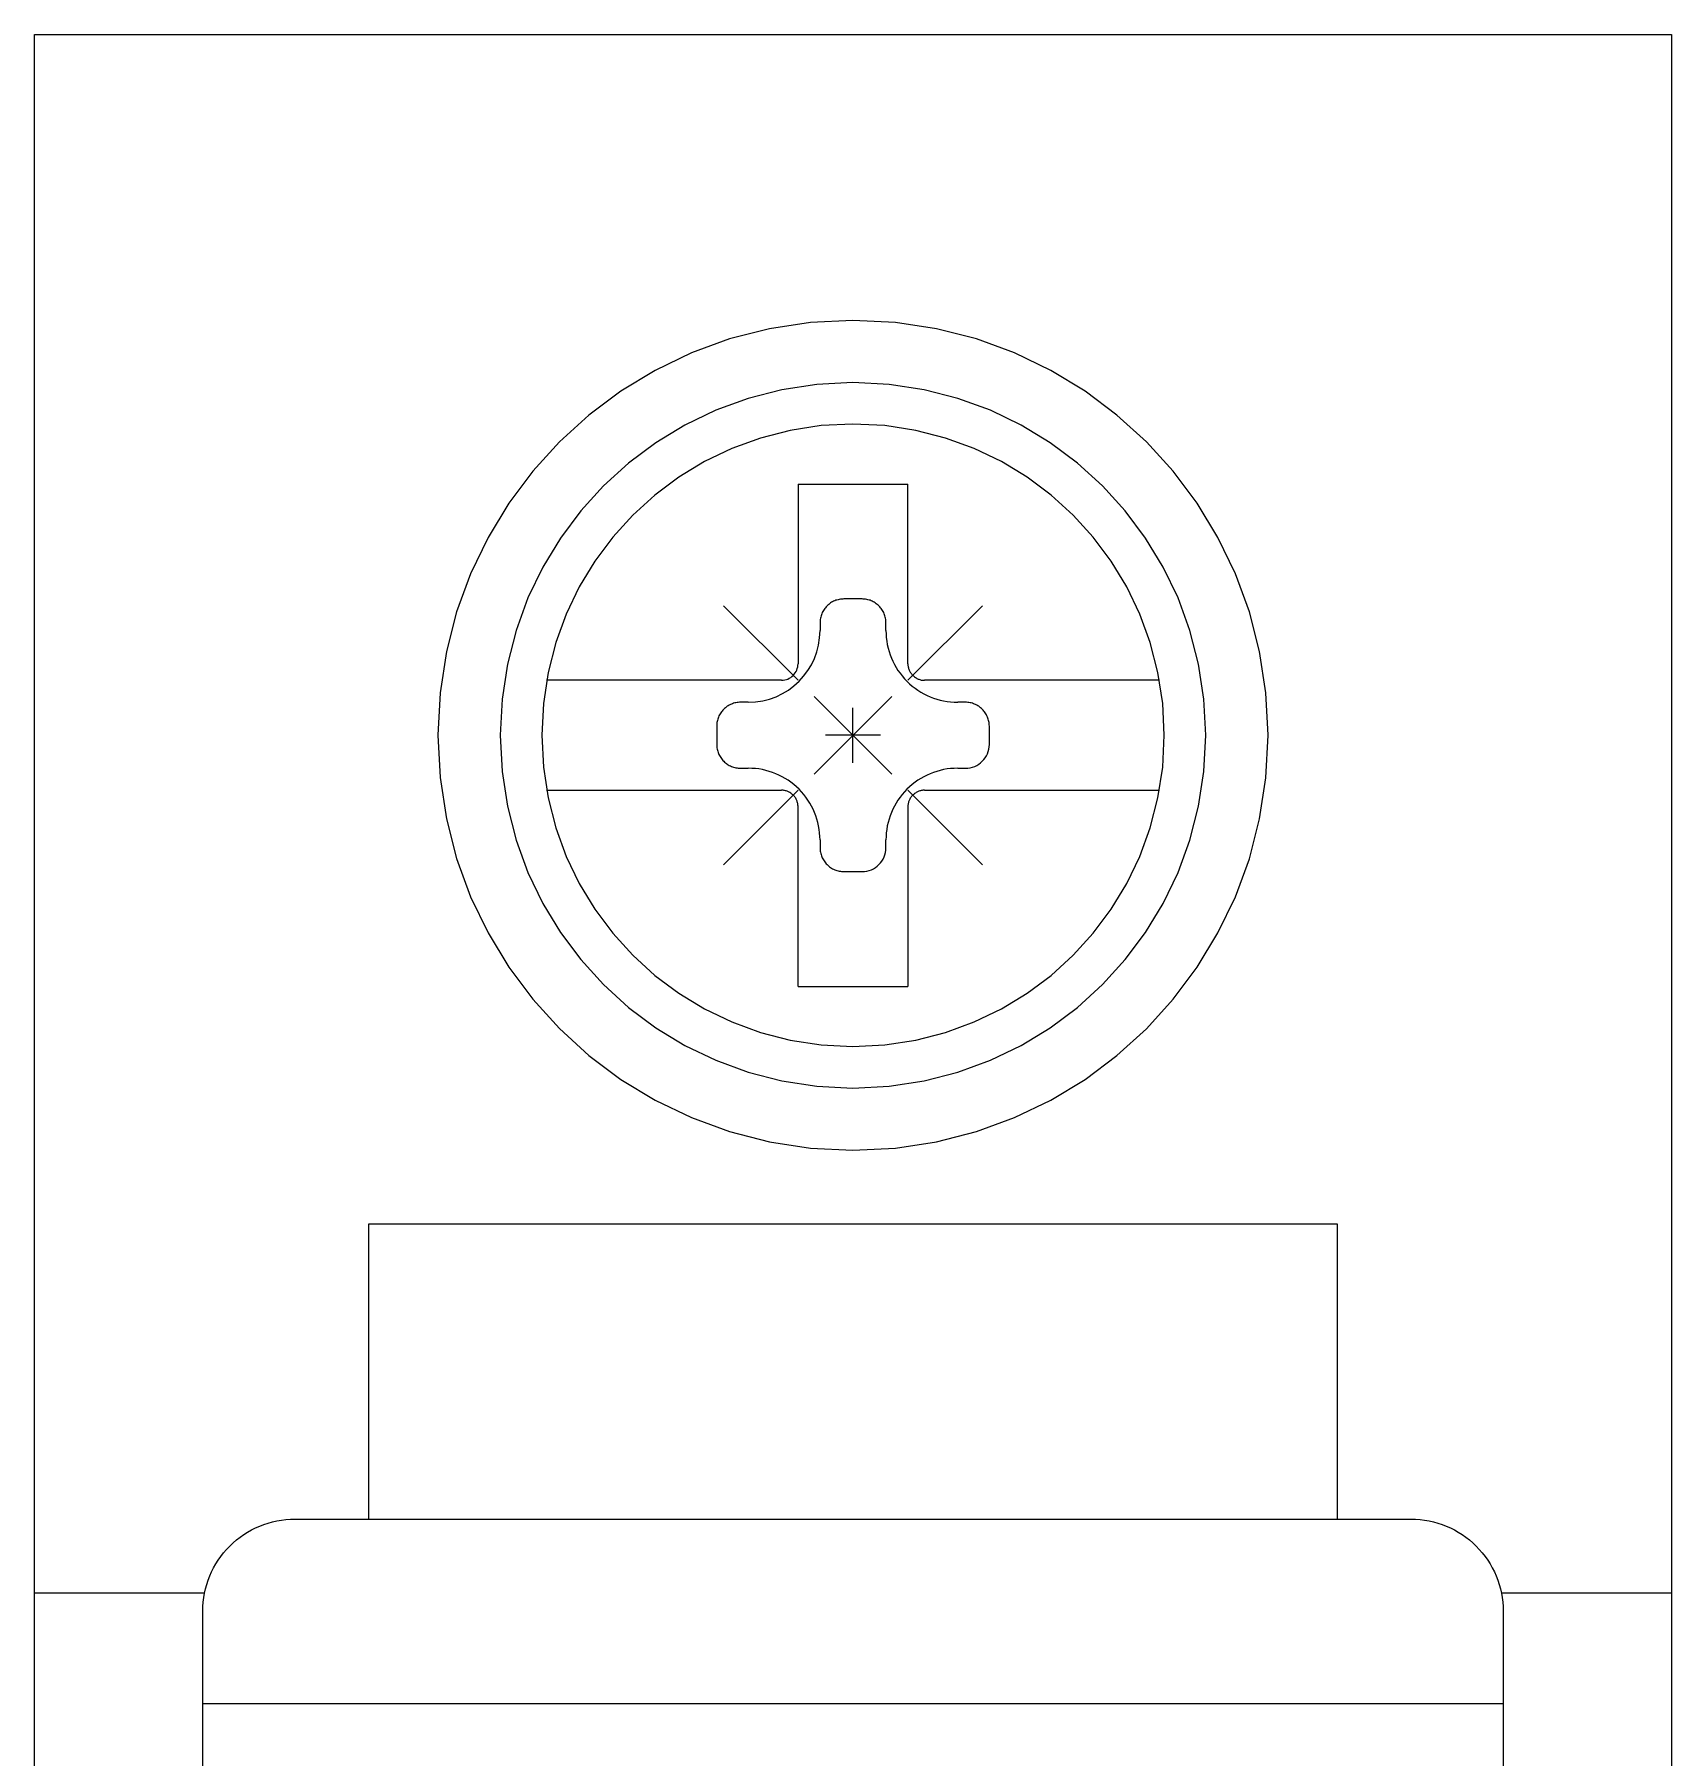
# Model space of a CAD drawing. Header units: millimetres. Extents: x 28713 to 59118, y -54378 to -19615.
# Drawn here: x 38137.52 to 38155.49, y -35035.01 to -35016.09 of the extents above; entities that cross this region are included whole.
import ezdxf

# ---------------------------------------------------------------- set-up
doc = ezdxf.new("R2010")
doc.units = ezdxf.units.MM
doc.header["$LTSCALE"] = 3

msp = doc.modelspace()

# ---------------------------------------------------------------- linework, layer by layer
for p, q in [((38137.522, -35095.57), (38137.522, -35016.089)), ((38137.522, -35016.089), (38155.494, -35016.089)), ((38155.494, -35016.089), (38155.494, -35095.57)), ((38146.042, -35019.251), (38145.59, -35019.32)), ((38146.508, -35019.228), (38146.042, -35019.251)), ((38146.974, -35019.251), (38146.508, -35019.228)), ((38146.508, -35019.228), (38146.508, -35019.228)), ((38147.426, -35019.32), (38146.974, -35019.251)), ((38145.153, -35019.432), (38144.735, -35019.585)), ((38145.59, -35019.32), (38145.153, -35019.432)), ((38147.863, -35019.432), (38147.426, -35019.32)), ((38148.282, -35019.585), (38147.863, -35019.432)), ((38144.735, -35019.585), (38144.336, -35019.777)), ((38148.68, -35019.777), (38148.282, -35019.585)), ((38144.336, -35019.777), (38143.961, -35020.005)), ((38149.056, -35020.005), (38148.68, -35019.777)), ((38143.961, -35020.005), (38143.61, -35020.268)), ((38145.728, -35019.99), (38145.356, -35020.085)), ((38146.112, -35019.931), (38145.728, -35019.99)), ((38146.508, -35019.911), (38146.112, -35019.931)), ((38146.904, -35019.931), (38146.508, -35019.911)), ((38146.508, -35019.911), (38146.508, -35019.911)), ((38147.289, -35019.99), (38146.904, -35019.931)), ((38147.66, -35020.085), (38147.289, -35019.99)), ((38149.406, -35020.268), (38149.056, -35020.005)), ((38145.001, -35020.215), (38144.662, -35020.378)), ((38145.356, -35020.085), (38145.001, -35020.215)), ((38148.016, -35020.215), (38147.66, -35020.085)), ((38148.354, -35020.378), (38148.016, -35020.215)), ((38143.61, -35020.268), (38143.286, -35020.562)), ((38144.662, -35020.378), (38144.343, -35020.572)), ((38146.159, -35020.384), (38145.819, -35020.436)), ((38146.508, -35020.367), (38146.159, -35020.384)), ((38146.858, -35020.384), (38146.508, -35020.367)), ((38146.508, -35020.367), (38146.508, -35020.367)), ((38147.197, -35020.436), (38146.858, -35020.384)), ((38148.673, -35020.572), (38148.354, -35020.378)), ((38149.73, -35020.562), (38149.406, -35020.268)), ((38143.286, -35020.562), (38142.992, -35020.885)), ((38144.343, -35020.572), (38144.045, -35020.795)), ((38145.492, -35020.52), (38145.178, -35020.635)), ((38145.819, -35020.436), (38145.492, -35020.52)), ((38147.524, -35020.52), (38147.197, -35020.436)), ((38147.838, -35020.635), (38147.524, -35020.52)), ((38148.972, -35020.795), (38148.673, -35020.572)), ((38150.024, -35020.885), (38149.73, -35020.562)), ((38144.879, -35020.779), (38144.597, -35020.95)), ((38145.178, -35020.635), (38144.879, -35020.779)), ((38148.137, -35020.779), (38147.838, -35020.635)), ((38148.419, -35020.95), (38148.137, -35020.779)), ((38142.992, -35020.885), (38142.73, -35021.236)), ((38144.045, -35020.795), (38143.77, -35021.045)), ((38144.597, -35020.95), (38144.334, -35021.147)), ((38148.682, -35021.147), (38148.419, -35020.95)), ((38149.247, -35021.045), (38148.972, -35020.795)), ((38150.286, -35021.236), (38150.024, -35020.885)), ((38143.77, -35021.045), (38143.52, -35021.32)), ((38144.334, -35021.147), (38144.092, -35021.367)), ((38145.905, -35021.026), (38145.905, -35022.998)), ((38145.905, -35021.026), (38147.112, -35021.026)), ((38147.112, -35022.998), (38147.112, -35021.026)), ((38148.925, -35021.367), (38148.682, -35021.147)), ((38149.497, -35021.32), (38149.247, -35021.045)), ((38142.73, -35021.236), (38142.502, -35021.612)), ((38143.52, -35021.32), (38143.297, -35021.618)), ((38149.72, -35021.618), (38149.497, -35021.32)), ((38150.514, -35021.612), (38150.286, -35021.236)), ((38144.092, -35021.367), (38143.871, -35021.61)), ((38149.145, -35021.61), (38148.925, -35021.367)), ((38142.502, -35021.612), (38142.31, -35022.01)), ((38143.297, -35021.618), (38143.103, -35021.938)), ((38143.871, -35021.61), (38143.675, -35021.873)), ((38149.342, -35021.873), (38149.145, -35021.61)), ((38149.913, -35021.938), (38149.72, -35021.618)), ((38150.706, -35022.01), (38150.514, -35021.612)), ((38143.675, -35021.873), (38143.503, -35022.155)), ((38149.513, -35022.155), (38149.342, -35021.873)), ((38142.31, -35022.01), (38142.157, -35022.429)), ((38143.103, -35021.938), (38142.94, -35022.276)), ((38150.077, -35022.276), (38149.913, -35021.938)), ((38150.86, -35022.429), (38150.706, -35022.01)), ((38142.94, -35022.276), (38142.809, -35022.632)), ((38143.503, -35022.155), (38143.36, -35022.454)), ((38146.32, -35022.302), (38146.308, -35022.307)), ((38146.332, -35022.299), (38146.32, -35022.302)), ((38146.345, -35022.295), (38146.332, -35022.299)), ((38146.357, -35022.292), (38146.345, -35022.295)), ((38146.37, -35022.29), (38146.357, -35022.292)), ((38146.383, -35022.289), (38146.37, -35022.29)), ((38146.396, -35022.288), (38146.383, -35022.289)), ((38146.409, -35022.287), (38146.396, -35022.288)), ((38146.608, -35022.287), (38146.409, -35022.287)), ((38146.409, -35022.287), (38146.409, -35022.287)), ((38146.621, -35022.288), (38146.608, -35022.287)), ((38146.634, -35022.289), (38146.621, -35022.288)), ((38146.646, -35022.29), (38146.634, -35022.289)), ((38146.659, -35022.292), (38146.646, -35022.29)), ((38146.672, -35022.295), (38146.659, -35022.292)), ((38146.684, -35022.299), (38146.672, -35022.295)), ((38146.696, -35022.302), (38146.684, -35022.299)), ((38146.708, -35022.307), (38146.696, -35022.302)), ((38149.657, -35022.454), (38149.513, -35022.155)), ((38150.207, -35022.632), (38150.077, -35022.276)), ((38142.157, -35022.429), (38142.044, -35022.865)), ((38143.36, -35022.454), (38143.245, -35022.767)), ((38145.086, -35022.361), (38145.905, -35023.18)), ((38146.154, -35022.486), (38146.151, -35022.498)), ((38146.157, -35022.473), (38146.154, -35022.486)), ((38146.161, -35022.461), (38146.157, -35022.473)), ((38146.166, -35022.449), (38146.161, -35022.461)), ((38146.171, -35022.437), (38146.166, -35022.449)), ((38146.177, -35022.426), (38146.171, -35022.437)), ((38146.183, -35022.415), (38146.177, -35022.426)), ((38146.19, -35022.404), (38146.183, -35022.415)), ((38146.198, -35022.393), (38146.19, -35022.404)), ((38146.206, -35022.383), (38146.198, -35022.393)), ((38146.214, -35022.373), (38146.206, -35022.383)), ((38146.223, -35022.364), (38146.214, -35022.373)), ((38146.232, -35022.355), (38146.223, -35022.364)), ((38146.223, -35022.364), (38146.223, -35022.364)), ((38146.242, -35022.347), (38146.232, -35022.355)), ((38146.252, -35022.339), (38146.242, -35022.347)), ((38146.263, -35022.331), (38146.252, -35022.339)), ((38146.274, -35022.324), (38146.263, -35022.331)), ((38146.285, -35022.318), (38146.274, -35022.324)), ((38146.296, -35022.312), (38146.285, -35022.318)), ((38146.308, -35022.307), (38146.296, -35022.312)), ((38146.72, -35022.312), (38146.708, -35022.307)), ((38146.731, -35022.318), (38146.72, -35022.312)), ((38146.742, -35022.324), (38146.731, -35022.318)), ((38146.753, -35022.331), (38146.742, -35022.324)), ((38146.764, -35022.339), (38146.753, -35022.331)), ((38146.774, -35022.347), (38146.764, -35022.339)), ((38146.784, -35022.355), (38146.774, -35022.347)), ((38146.793, -35022.364), (38146.784, -35022.355)), ((38146.802, -35022.373), (38146.793, -35022.364)), ((38146.793, -35022.364), (38146.793, -35022.364)), ((38146.811, -35022.383), (38146.802, -35022.373)), ((38146.819, -35022.393), (38146.811, -35022.383)), ((38146.826, -35022.404), (38146.819, -35022.393)), ((38146.833, -35022.415), (38146.826, -35022.404)), ((38146.839, -35022.426), (38146.833, -35022.415)), ((38146.845, -35022.437), (38146.839, -35022.426)), ((38146.85, -35022.449), (38146.845, -35022.437)), ((38146.855, -35022.461), (38146.85, -35022.449)), ((38146.859, -35022.473), (38146.855, -35022.461)), ((38146.862, -35022.486), (38146.859, -35022.473)), ((38146.865, -35022.498), (38146.862, -35022.486)), ((38147.112, -35023.18), (38147.931, -35022.361)), ((38149.772, -35022.767), (38149.657, -35022.454)), ((38150.972, -35022.865), (38150.86, -35022.429)), ((38142.809, -35022.632), (38142.714, -35023.003)), ((38146.142, -35022.715), (38146.146, -35022.634)), ((38146.147, -35022.537), (38146.146, -35022.55)), ((38146.146, -35022.55), (38146.146, -35022.634)), ((38146.149, -35022.511), (38146.147, -35022.524)), ((38146.147, -35022.524), (38146.147, -35022.537)), ((38146.151, -35022.498), (38146.149, -35022.511)), ((38146.867, -35022.511), (38146.865, -35022.498)), ((38146.869, -35022.524), (38146.867, -35022.511)), ((38146.87, -35022.537), (38146.869, -35022.524)), ((38146.87, -35022.55), (38146.87, -35022.537)), ((38146.87, -35022.634), (38146.87, -35022.55)), ((38146.87, -35022.55), (38146.87, -35022.55)), ((38146.87, -35022.634), (38146.87, -35022.634)), ((38146.87, -35022.634), (38146.871, -35022.673)), ((38146.871, -35022.673), (38146.874, -35022.712)), ((38150.302, -35023.003), (38150.207, -35022.632)), ((38142.044, -35022.865), (38141.975, -35023.318)), ((38143.245, -35022.767), (38143.16, -35023.095)), ((38146.084, -35022.941), (38146.111, -35022.868)), ((38146.111, -35022.868), (38146.13, -35022.793)), ((38146.13, -35022.793), (38146.142, -35022.715)), ((38146.874, -35022.712), (38146.879, -35022.75)), ((38146.879, -35022.75), (38146.885, -35022.789)), ((38146.885, -35022.789), (38146.894, -35022.826)), ((38146.894, -35022.826), (38146.904, -35022.863)), ((38146.904, -35022.863), (38146.916, -35022.9)), ((38149.856, -35023.095), (38149.772, -35022.767)), ((38151.041, -35023.318), (38150.972, -35022.865)), ((38142.714, -35023.003), (38142.655, -35023.388)), ((38145.89, -35023.069), (38145.897, -35023.052)), ((38145.897, -35023.052), (38145.901, -35023.034)), ((38145.901, -35023.034), (38145.904, -35023.016)), ((38145.904, -35023.016), (38145.905, -35022.998)), ((38146.012, -35023.074), (38146.051, -35023.009)), ((38146.051, -35023.009), (38146.084, -35022.941)), ((38146.916, -35022.9), (38146.93, -35022.936)), ((38146.93, -35022.936), (38146.946, -35022.971)), ((38146.946, -35022.971), (38146.963, -35023.005)), ((38146.963, -35023.005), (38146.982, -35023.038)), ((38146.982, -35023.038), (38147.002, -35023.071)), ((38147.112, -35022.998), (38147.112, -35022.998)), ((38147.112, -35022.998), (38147.112, -35023.007)), ((38147.112, -35023.007), (38147.112, -35023.016)), ((38147.112, -35023.016), (38147.113, -35023.025)), ((38147.113, -35023.025), (38147.115, -35023.034)), ((38147.115, -35023.034), (38147.117, -35023.042)), ((38147.117, -35023.042), (38147.119, -35023.051)), ((38147.119, -35023.051), (38147.122, -35023.059)), ((38147.122, -35023.059), (38147.125, -35023.068)), ((38150.361, -35023.388), (38150.302, -35023.003)), ((38143.16, -35023.095), (38143.109, -35023.434)), ((38145.723, -35023.18), (38143.145, -35023.18)), ((38145.723, -35023.18), (38145.741, -35023.179)), ((38145.723, -35023.18), (38145.723, -35023.18)), ((38145.741, -35023.179), (38145.759, -35023.176)), ((38145.759, -35023.176), (38145.777, -35023.172)), ((38145.777, -35023.172), (38145.793, -35023.166)), ((38145.793, -35023.166), (38145.809, -35023.158)), ((38145.799, -35023.287), (38145.86, -35023.242)), ((38145.809, -35023.158), (38145.824, -35023.149)), ((38145.824, -35023.149), (38145.838, -35023.138)), ((38145.838, -35023.138), (38145.851, -35023.127)), ((38145.851, -35023.127), (38145.863, -35023.114)), ((38145.86, -35023.242), (38145.916, -35023.191)), ((38145.863, -35023.114), (38145.874, -35023.1)), ((38145.874, -35023.1), (38145.883, -35023.085)), ((38145.883, -35023.085), (38145.89, -35023.069)), ((38145.916, -35023.191), (38145.966, -35023.135)), ((38145.966, -35023.135), (38146.012, -35023.074)), ((38147.002, -35023.071), (38147.025, -35023.103)), ((38147.025, -35023.103), (38147.048, -35023.133)), ((38147.048, -35023.133), (38147.074, -35023.163)), ((38147.074, -35023.163), (38147.101, -35023.191)), ((38147.101, -35023.191), (38147.101, -35023.191)), ((38147.101, -35023.191), (38147.129, -35023.218)), ((38147.125, -35023.068), (38147.129, -35023.076)), ((38147.129, -35023.076), (38147.133, -35023.084)), ((38147.129, -35023.218), (38147.159, -35023.243)), ((38147.133, -35023.084), (38147.137, -35023.091)), ((38147.137, -35023.091), (38147.142, -35023.099)), ((38147.142, -35023.099), (38147.147, -35023.106)), ((38147.147, -35023.106), (38147.153, -35023.113)), ((38147.153, -35023.113), (38147.159, -35023.12)), ((38147.159, -35023.12), (38147.165, -35023.127)), ((38147.159, -35023.243), (38147.189, -35023.267)), ((38147.165, -35023.127), (38147.165, -35023.127)), ((38147.165, -35023.127), (38147.171, -35023.133)), ((38147.171, -35023.133), (38147.178, -35023.139)), ((38147.178, -35023.139), (38147.185, -35023.144)), ((38147.185, -35023.144), (38147.193, -35023.149)), ((38147.193, -35023.149), (38147.2, -35023.154)), ((38147.2, -35023.154), (38147.208, -35023.159)), ((38147.208, -35023.159), (38147.216, -35023.163)), ((38147.216, -35023.163), (38147.224, -35023.166)), ((38147.224, -35023.166), (38147.232, -35023.169)), ((38147.232, -35023.169), (38147.241, -35023.172)), ((38147.241, -35023.172), (38147.249, -35023.174)), ((38147.249, -35023.174), (38147.258, -35023.177)), ((38147.258, -35023.177), (38147.267, -35023.178)), ((38147.267, -35023.178), (38147.276, -35023.179)), ((38147.276, -35023.179), (38147.285, -35023.18)), ((38147.285, -35023.18), (38147.294, -35023.18)), ((38149.872, -35023.18), (38147.294, -35023.18)), ((38149.908, -35023.434), (38149.856, -35023.095)), ((38141.975, -35023.318), (38141.952, -35023.784)), ((38142.655, -35023.388), (38142.635, -35023.784)), ((38143.109, -35023.434), (38143.091, -35023.784)), ((38145.186, -35023.437), (38145.174, -35023.442)), ((38145.198, -35023.433), (38145.186, -35023.437)), ((38145.21, -35023.429), (38145.198, -35023.433)), ((38145.223, -35023.427), (38145.21, -35023.429)), ((38145.235, -35023.424), (38145.223, -35023.427)), ((38145.248, -35023.423), (38145.235, -35023.424)), ((38145.261, -35023.422), (38145.248, -35023.423)), ((38145.274, -35023.422), (38145.261, -35023.422)), ((38145.359, -35023.422), (38145.274, -35023.422)), ((38145.274, -35023.422), (38145.274, -35023.422)), ((38145.359, -35023.422), (38145.439, -35023.417)), ((38145.359, -35023.422), (38145.359, -35023.422)), ((38145.439, -35023.417), (38145.517, -35023.406)), ((38145.517, -35023.406), (38145.593, -35023.386)), ((38145.593, -35023.386), (38145.665, -35023.36)), ((38145.665, -35023.36), (38145.734, -35023.326)), ((38145.734, -35023.326), (38145.799, -35023.287)), ((38146.082, -35023.357), (38146.935, -35024.211)), ((38146.082, -35024.211), (38146.935, -35023.357)), ((38147.189, -35023.267), (38147.221, -35023.289)), ((38147.221, -35023.289), (38147.253, -35023.31)), ((38147.253, -35023.31), (38147.287, -35023.329)), ((38147.287, -35023.329), (38147.321, -35023.346)), ((38147.321, -35023.346), (38147.356, -35023.362)), ((38147.356, -35023.362), (38147.392, -35023.375)), ((38147.392, -35023.375), (38147.428, -35023.387)), ((38147.428, -35023.387), (38147.465, -35023.398)), ((38147.465, -35023.398), (38147.503, -35023.406)), ((38147.503, -35023.406), (38147.541, -35023.413)), ((38147.541, -35023.413), (38147.58, -35023.418)), ((38147.58, -35023.418), (38147.619, -35023.421)), ((38147.619, -35023.421), (38147.658, -35023.422)), ((38147.742, -35023.422), (38147.658, -35023.422)), ((38147.755, -35023.422), (38147.742, -35023.422)), ((38147.768, -35023.423), (38147.755, -35023.422)), ((38147.781, -35023.424), (38147.768, -35023.423)), ((38147.794, -35023.427), (38147.781, -35023.424)), ((38147.806, -35023.429), (38147.794, -35023.427)), ((38147.819, -35023.433), (38147.806, -35023.429)), ((38147.831, -35023.437), (38147.819, -35023.433)), ((38147.843, -35023.442), (38147.831, -35023.437)), ((38149.925, -35023.784), (38149.908, -35023.434)), ((38150.381, -35023.784), (38150.361, -35023.388)), ((38151.065, -35023.784), (38151.041, -35023.318)), ((38145.019, -35023.62), (38145.017, -35023.633)), ((38145.023, -35023.608), (38145.019, -35023.62)), ((38145.027, -35023.595), (38145.023, -35023.608)), ((38145.032, -35023.584), (38145.027, -35023.595)), ((38145.037, -35023.572), (38145.032, -35023.584)), ((38145.042, -35023.56), (38145.037, -35023.572)), ((38145.049, -35023.549), (38145.042, -35023.56)), ((38145.056, -35023.538), (38145.049, -35023.549)), ((38145.063, -35023.528), (38145.056, -35023.538)), ((38145.071, -35023.518), (38145.063, -35023.528)), ((38145.08, -35023.508), (38145.071, -35023.518)), ((38145.089, -35023.499), (38145.08, -35023.508)), ((38145.098, -35023.489), (38145.089, -35023.499)), ((38145.089, -35023.499), (38145.089, -35023.499)), ((38145.108, -35023.481), (38145.098, -35023.489)), ((38145.118, -35023.473), (38145.108, -35023.481)), ((38145.128, -35023.466), (38145.118, -35023.473)), ((38145.139, -35023.459), (38145.128, -35023.466)), ((38145.15, -35023.452), (38145.139, -35023.459)), ((38145.162, -35023.447), (38145.15, -35023.452)), ((38145.174, -35023.442), (38145.162, -35023.447)), ((38146.508, -35024.086), (38146.508, -35023.482)), ((38147.854, -35023.447), (38147.843, -35023.442)), ((38147.866, -35023.452), (38147.854, -35023.447)), ((38147.877, -35023.459), (38147.866, -35023.452)), ((38147.888, -35023.466), (38147.877, -35023.459)), ((38147.898, -35023.473), (38147.888, -35023.466)), ((38147.909, -35023.481), (38147.898, -35023.473)), ((38147.918, -35023.489), (38147.909, -35023.481)), ((38147.928, -35023.499), (38147.918, -35023.489)), ((38147.937, -35023.508), (38147.928, -35023.499)), ((38147.928, -35023.499), (38147.928, -35023.499)), ((38147.945, -35023.518), (38147.937, -35023.508)), ((38147.953, -35023.528), (38147.945, -35023.518)), ((38147.961, -35023.538), (38147.953, -35023.528)), ((38147.967, -35023.549), (38147.961, -35023.538)), ((38147.974, -35023.56), (38147.967, -35023.549)), ((38147.979, -35023.572), (38147.974, -35023.56)), ((38147.985, -35023.584), (38147.979, -35023.572)), ((38147.989, -35023.595), (38147.985, -35023.584)), ((38147.993, -35023.608), (38147.989, -35023.595)), ((38147.997, -35023.62), (38147.993, -35023.608)), ((38148, -35023.633), (38147.997, -35023.62)), ((38141.952, -35023.784), (38141.952, -35023.784)), ((38141.952, -35023.784), (38141.975, -35024.249)), ((38142.635, -35023.784), (38142.635, -35023.784)), ((38142.635, -35023.784), (38142.655, -35024.18)), ((38143.091, -35023.784), (38143.091, -35023.784)), ((38143.091, -35023.784), (38143.109, -35024.133)), ((38145.013, -35023.658), (38145.012, -35023.671)), ((38145.012, -35023.671), (38145.012, -35023.684)), ((38145.012, -35023.684), (38145.012, -35023.884)), ((38145.014, -35023.645), (38145.013, -35023.658)), ((38145.017, -35023.633), (38145.014, -35023.645)), ((38146.81, -35023.784), (38146.207, -35023.784)), ((38148.002, -35023.645), (38148, -35023.633)), ((38148.003, -35023.658), (38148.002, -35023.645)), ((38148.004, -35023.671), (38148.003, -35023.658)), ((38148.005, -35023.684), (38148.004, -35023.671)), ((38148.005, -35023.884), (38148.005, -35023.684)), ((38148.005, -35023.684), (38148.005, -35023.684)), ((38149.908, -35024.133), (38149.925, -35023.784)), ((38149.925, -35023.784), (38149.925, -35023.784)), ((38150.361, -35024.18), (38150.381, -35023.784)), ((38150.381, -35023.784), (38150.381, -35023.784)), ((38151.041, -35024.25), (38151.065, -35023.784)), ((38151.065, -35023.784), (38151.065, -35023.784)), ((38145.012, -35023.884), (38145.012, -35023.884)), ((38145.012, -35023.884), (38145.012, -35023.896)), ((38145.012, -35023.896), (38145.013, -35023.909)), ((38145.013, -35023.909), (38145.014, -35023.922)), ((38145.014, -35023.922), (38145.017, -35023.935)), ((38145.017, -35023.935), (38145.019, -35023.947)), ((38145.019, -35023.947), (38145.023, -35023.96)), ((38145.023, -35023.96), (38145.027, -35023.972)), ((38145.027, -35023.972), (38145.032, -35023.984)), ((38145.032, -35023.984), (38145.037, -35023.995)), ((38145.037, -35023.995), (38145.042, -35024.007)), ((38145.042, -35024.007), (38145.049, -35024.018)), ((38147.973, -35024.008), (38147.984, -35023.986)), ((38147.984, -35023.986), (38147.993, -35023.961)), ((38147.993, -35023.961), (38147.999, -35023.936)), ((38147.999, -35023.936), (38148.003, -35023.91)), ((38148.003, -35023.91), (38148.005, -35023.884)), ((38142.655, -35024.18), (38142.714, -35024.564)), ((38143.109, -35024.133), (38143.16, -35024.472)), ((38145.049, -35024.018), (38145.056, -35024.029)), ((38145.056, -35024.029), (38145.063, -35024.039)), ((38145.063, -35024.039), (38145.071, -35024.05)), ((38145.071, -35024.05), (38145.08, -35024.06)), ((38145.08, -35024.06), (38145.089, -35024.069)), ((38145.089, -35024.069), (38145.089, -35024.069)), ((38145.089, -35024.069), (38145.098, -35024.078)), ((38145.098, -35024.078), (38145.108, -35024.086)), ((38145.108, -35024.086), (38145.118, -35024.094)), ((38145.118, -35024.094), (38145.128, -35024.102)), ((38145.128, -35024.102), (38145.139, -35024.109)), ((38145.139, -35024.109), (38145.15, -35024.115)), ((38145.15, -35024.115), (38145.162, -35024.121)), ((38145.162, -35024.121), (38145.174, -35024.126)), ((38145.174, -35024.126), (38145.186, -35024.13)), ((38145.186, -35024.13), (38145.198, -35024.134)), ((38145.198, -35024.134), (38145.21, -35024.138)), ((38145.21, -35024.138), (38145.223, -35024.141)), ((38145.223, -35024.141), (38145.235, -35024.143)), ((38145.235, -35024.143), (38145.248, -35024.145)), ((38145.248, -35024.145), (38145.261, -35024.145)), ((38145.261, -35024.145), (38145.274, -35024.146)), ((38145.274, -35024.146), (38145.359, -35024.146)), ((38145.398, -35024.147), (38145.359, -35024.146)), ((38145.437, -35024.15), (38145.398, -35024.147)), ((38145.475, -35024.154), (38145.437, -35024.15)), ((38145.513, -35024.161), (38145.475, -35024.154)), ((38145.551, -35024.17), (38145.513, -35024.161)), ((38145.588, -35024.18), (38145.551, -35024.17)), ((38145.624, -35024.192), (38145.588, -35024.18)), ((38145.66, -35024.206), (38145.624, -35024.192)), ((38147.392, -35024.192), (38147.356, -35024.206)), ((38147.428, -35024.18), (38147.392, -35024.192)), ((38147.465, -35024.17), (38147.428, -35024.18)), ((38147.503, -35024.161), (38147.465, -35024.17)), ((38147.541, -35024.154), (38147.503, -35024.161)), ((38147.58, -35024.15), (38147.541, -35024.154)), ((38147.619, -35024.147), (38147.58, -35024.15)), ((38147.658, -35024.146), (38147.619, -35024.147)), ((38147.658, -35024.146), (38147.742, -35024.146)), ((38147.658, -35024.146), (38147.658, -35024.146)), ((38147.742, -35024.146), (38147.769, -35024.144)), ((38147.742, -35024.146), (38147.742, -35024.146)), ((38147.769, -35024.144), (38147.795, -35024.141)), ((38147.795, -35024.141), (38147.82, -35024.134)), ((38147.82, -35024.134), (38147.844, -35024.125)), ((38147.844, -35024.125), (38147.867, -35024.114)), ((38147.867, -35024.114), (38147.889, -35024.101)), ((38147.889, -35024.101), (38147.909, -35024.086)), ((38147.909, -35024.086), (38147.928, -35024.069)), ((38147.928, -35024.069), (38147.945, -35024.05)), ((38147.945, -35024.05), (38147.96, -35024.03)), ((38147.96, -35024.03), (38147.973, -35024.008)), ((38149.856, -35024.472), (38149.908, -35024.133)), ((38150.302, -35024.564), (38150.361, -35024.18)), ((38141.975, -35024.249), (38142.044, -35024.702)), ((38145.695, -35024.221), (38145.66, -35024.206)), ((38145.73, -35024.239), (38145.695, -35024.221)), ((38145.763, -35024.257), (38145.73, -35024.239)), ((38145.796, -35024.278), (38145.763, -35024.257)), ((38145.827, -35024.3), (38145.796, -35024.278)), ((38145.858, -35024.324), (38145.827, -35024.3)), ((38145.887, -35024.349), (38145.858, -35024.324)), ((38145.916, -35024.377), (38145.887, -35024.349)), ((38145.942, -35024.405), (38145.916, -35024.377)), ((38145.916, -35024.377), (38145.916, -35024.377)), ((38147.101, -35024.377), (38147.074, -35024.405)), ((38147.129, -35024.349), (38147.101, -35024.377)), ((38147.101, -35024.377), (38147.101, -35024.377)), ((38147.159, -35024.324), (38147.129, -35024.349)), ((38147.189, -35024.3), (38147.159, -35024.324)), ((38147.221, -35024.278), (38147.189, -35024.3)), ((38147.253, -35024.257), (38147.221, -35024.278)), ((38147.287, -35024.239), (38147.253, -35024.257)), ((38147.321, -35024.221), (38147.287, -35024.239)), ((38147.356, -35024.206), (38147.321, -35024.221)), ((38150.972, -35024.702), (38151.041, -35024.25)), ((38142.714, -35024.564), (38142.809, -35024.935)), ((38143.145, -35024.387), (38145.723, -35024.387)), ((38143.16, -35024.472), (38143.245, -35024.8)), ((38145.086, -35025.206), (38145.905, -35024.387)), ((38145.731, -35024.388), (38145.723, -35024.387)), ((38145.74, -35024.388), (38145.731, -35024.388)), ((38145.749, -35024.389), (38145.74, -35024.388)), ((38145.758, -35024.391), (38145.749, -35024.389)), ((38145.767, -35024.393), (38145.758, -35024.391)), ((38145.776, -35024.395), (38145.767, -35024.393)), ((38145.784, -35024.398), (38145.776, -35024.395)), ((38145.792, -35024.401), (38145.784, -35024.398)), ((38145.8, -35024.405), (38145.792, -35024.401)), ((38145.808, -35024.409), (38145.8, -35024.405)), ((38145.816, -35024.413), (38145.808, -35024.409)), ((38145.824, -35024.418), (38145.816, -35024.413)), ((38145.831, -35024.423), (38145.824, -35024.418)), ((38145.838, -35024.429), (38145.831, -35024.423)), ((38145.845, -35024.434), (38145.838, -35024.429)), ((38145.852, -35024.441), (38145.845, -35024.434)), ((38145.858, -35024.447), (38145.852, -35024.441)), ((38145.852, -35024.441), (38145.852, -35024.441)), ((38145.864, -35024.454), (38145.858, -35024.447)), ((38145.869, -35024.461), (38145.864, -35024.454)), ((38145.874, -35024.468), (38145.869, -35024.461)), ((38145.879, -35024.476), (38145.874, -35024.468)), ((38145.883, -35024.484), (38145.879, -35024.476)), ((38145.887, -35024.492), (38145.883, -35024.484)), ((38145.891, -35024.5), (38145.887, -35024.492)), ((38145.894, -35024.508), (38145.891, -35024.5)), ((38145.897, -35024.516), (38145.894, -35024.508)), ((38145.899, -35024.525), (38145.897, -35024.516)), ((38145.901, -35024.534), (38145.899, -35024.525)), ((38145.903, -35024.543), (38145.901, -35024.534)), ((38145.904, -35024.552), (38145.903, -35024.543)), ((38145.905, -35024.561), (38145.904, -35024.552)), ((38145.905, -35024.57), (38145.905, -35024.561)), ((38145.905, -35024.57), (38145.905, -35024.57)), ((38145.905, -35026.542), (38145.905, -35024.57)), ((38145.968, -35024.434), (38145.942, -35024.405)), ((38145.992, -35024.465), (38145.968, -35024.434)), ((38146.014, -35024.496), (38145.992, -35024.465)), ((38146.034, -35024.529), (38146.014, -35024.496)), ((38146.053, -35024.562), (38146.034, -35024.529)), ((38146.071, -35024.597), (38146.053, -35024.562)), ((38146.963, -35024.562), (38146.946, -35024.597)), ((38146.982, -35024.529), (38146.963, -35024.562)), ((38147.002, -35024.496), (38146.982, -35024.529)), ((38147.025, -35024.465), (38147.002, -35024.496)), ((38147.048, -35024.434), (38147.025, -35024.465)), ((38147.074, -35024.405), (38147.048, -35024.434)), ((38147.112, -35024.387), (38147.931, -35025.206)), ((38147.113, -35024.543), (38147.112, -35024.552)), ((38147.112, -35024.552), (38147.112, -35024.561)), ((38147.112, -35024.561), (38147.112, -35024.57)), ((38147.112, -35024.57), (38147.112, -35026.542)), ((38147.115, -35024.534), (38147.113, -35024.543)), ((38147.117, -35024.525), (38147.115, -35024.534)), ((38147.119, -35024.516), (38147.117, -35024.525)), ((38147.122, -35024.508), (38147.119, -35024.516)), ((38147.125, -35024.5), (38147.122, -35024.508)), ((38147.129, -35024.492), (38147.125, -35024.5)), ((38147.133, -35024.484), (38147.129, -35024.492)), ((38147.137, -35024.476), (38147.133, -35024.484)), ((38147.142, -35024.468), (38147.137, -35024.476)), ((38147.147, -35024.461), (38147.142, -35024.468)), ((38147.153, -35024.454), (38147.147, -35024.461)), ((38147.159, -35024.447), (38147.153, -35024.454)), ((38147.165, -35024.441), (38147.159, -35024.447)), ((38147.171, -35024.434), (38147.165, -35024.441)), ((38147.165, -35024.441), (38147.165, -35024.441)), ((38147.178, -35024.429), (38147.171, -35024.434)), ((38147.185, -35024.423), (38147.178, -35024.429)), ((38147.193, -35024.418), (38147.185, -35024.423)), ((38147.2, -35024.413), (38147.193, -35024.418)), ((38147.208, -35024.409), (38147.2, -35024.413)), ((38147.216, -35024.405), (38147.208, -35024.409)), ((38147.224, -35024.401), (38147.216, -35024.405)), ((38147.232, -35024.398), (38147.224, -35024.401)), ((38147.241, -35024.395), (38147.232, -35024.398)), ((38147.249, -35024.393), (38147.241, -35024.395)), ((38147.258, -35024.391), (38147.249, -35024.393)), ((38147.267, -35024.389), (38147.258, -35024.391)), ((38147.276, -35024.388), (38147.267, -35024.389)), ((38147.285, -35024.388), (38147.276, -35024.388)), ((38147.294, -35024.387), (38147.285, -35024.388)), ((38147.294, -35024.387), (38147.294, -35024.387)), ((38147.294, -35024.387), (38149.872, -35024.387)), ((38149.772, -35024.8), (38149.856, -35024.472)), ((38150.207, -35024.935), (38150.302, -35024.564)), ((38142.044, -35024.702), (38142.157, -35025.138)), ((38146.086, -35024.632), (38146.071, -35024.597)), ((38146.1, -35024.668), (38146.086, -35024.632)), ((38146.112, -35024.704), (38146.1, -35024.668)), ((38146.122, -35024.741), (38146.112, -35024.704)), ((38146.131, -35024.779), (38146.122, -35024.741)), ((38146.894, -35024.741), (38146.885, -35024.779)), ((38146.904, -35024.704), (38146.894, -35024.741)), ((38146.916, -35024.668), (38146.904, -35024.704)), ((38146.93, -35024.632), (38146.916, -35024.668)), ((38146.946, -35024.597), (38146.93, -35024.632)), ((38150.86, -35025.139), (38150.972, -35024.702)), ((38142.809, -35024.935), (38142.94, -35025.291)), ((38143.245, -35024.8), (38143.36, -35025.114)), ((38146.138, -35024.817), (38146.131, -35024.779)), ((38146.142, -35024.855), (38146.138, -35024.817)), ((38146.145, -35024.894), (38146.142, -35024.855)), ((38146.146, -35024.933), (38146.145, -35024.894)), ((38146.146, -35024.933), (38146.146, -35025.018)), ((38146.146, -35024.933), (38146.146, -35024.933)), ((38146.871, -35024.894), (38146.87, -35024.933)), ((38146.87, -35025.018), (38146.87, -35024.933)), ((38146.874, -35024.855), (38146.871, -35024.894)), ((38146.879, -35024.817), (38146.874, -35024.855)), ((38146.885, -35024.779), (38146.879, -35024.817)), ((38149.657, -35025.114), (38149.772, -35024.8)), ((38150.077, -35025.291), (38150.207, -35024.935)), ((38142.157, -35025.138), (38142.31, -35025.557)), ((38143.36, -35025.114), (38143.503, -35025.412)), ((38146.146, -35025.018), (38146.146, -35025.018)), ((38146.146, -35025.018), (38146.147, -35025.031)), ((38146.147, -35025.031), (38146.147, -35025.044)), ((38146.147, -35025.044), (38146.149, -35025.057)), ((38146.149, -35025.057), (38146.151, -35025.069)), ((38146.151, -35025.069), (38146.154, -35025.082)), ((38146.154, -35025.082), (38146.157, -35025.094)), ((38146.157, -35025.094), (38146.161, -35025.106)), ((38146.161, -35025.106), (38146.166, -35025.118)), ((38146.166, -35025.118), (38146.171, -35025.13)), ((38146.171, -35025.13), (38146.177, -35025.141)), ((38146.177, -35025.141), (38146.183, -35025.153)), ((38146.825, -35025.165), (38146.838, -35025.143)), ((38146.838, -35025.143), (38146.85, -35025.12)), ((38146.85, -35025.12), (38146.858, -35025.096)), ((38146.858, -35025.096), (38146.865, -35025.071)), ((38146.865, -35025.071), (38146.869, -35025.045)), ((38146.869, -35025.045), (38146.87, -35025.018)), ((38149.513, -35025.412), (38149.657, -35025.114)), ((38150.706, -35025.557), (38150.86, -35025.139)), ((38142.94, -35025.291), (38143.103, -35025.63)), ((38146.183, -35025.153), (38146.19, -35025.164)), ((38146.19, -35025.164), (38146.198, -35025.174)), ((38146.198, -35025.174), (38146.206, -35025.184)), ((38146.206, -35025.184), (38146.214, -35025.194)), ((38146.214, -35025.194), (38146.223, -35025.204)), ((38146.223, -35025.204), (38146.223, -35025.204)), ((38146.223, -35025.204), (38146.232, -35025.212)), ((38146.232, -35025.212), (38146.242, -35025.221)), ((38146.242, -35025.221), (38146.252, -35025.229)), ((38146.252, -35025.229), (38146.263, -35025.236)), ((38146.263, -35025.236), (38146.274, -35025.243)), ((38146.274, -35025.243), (38146.285, -35025.249)), ((38146.285, -35025.249), (38146.296, -35025.255)), ((38146.296, -35025.255), (38146.308, -35025.26)), ((38146.308, -35025.26), (38146.32, -35025.265)), ((38146.32, -35025.265), (38146.332, -35025.269)), ((38146.332, -35025.269), (38146.345, -35025.272)), ((38146.345, -35025.272), (38146.357, -35025.275)), ((38146.357, -35025.275), (38146.37, -35025.277)), ((38146.37, -35025.277), (38146.383, -35025.279)), ((38146.383, -35025.279), (38146.396, -35025.28)), ((38146.396, -35025.28), (38146.409, -35025.28)), ((38146.409, -35025.28), (38146.608, -35025.28)), ((38146.608, -35025.28), (38146.635, -35025.279)), ((38146.608, -35025.28), (38146.608, -35025.28)), ((38146.635, -35025.279), (38146.661, -35025.275)), ((38146.661, -35025.275), (38146.686, -35025.268)), ((38146.686, -35025.268), (38146.71, -35025.26)), ((38146.71, -35025.26), (38146.733, -35025.249)), ((38146.733, -35025.249), (38146.754, -35025.235)), ((38146.754, -35025.235), (38146.775, -35025.22)), ((38146.775, -35025.22), (38146.793, -35025.204)), ((38146.793, -35025.204), (38146.81, -35025.185)), ((38146.81, -35025.185), (38146.825, -35025.165)), ((38149.913, -35025.63), (38150.077, -35025.291)), ((38143.503, -35025.412), (38143.675, -35025.694)), ((38149.342, -35025.694), (38149.513, -35025.412)), ((38142.31, -35025.557), (38142.502, -35025.955)), ((38143.103, -35025.63), (38143.297, -35025.949)), ((38143.675, -35025.694), (38143.871, -35025.957)), ((38149.145, -35025.957), (38149.342, -35025.694)), ((38149.72, -35025.949), (38149.913, -35025.63)), ((38150.514, -35025.955), (38150.706, -35025.557)), ((38142.502, -35025.955), (38142.73, -35026.331)), ((38143.297, -35025.949), (38143.52, -35026.247)), ((38143.871, -35025.957), (38144.092, -35026.2)), ((38148.925, -35026.2), (38149.145, -35025.957)), ((38149.497, -35026.247), (38149.72, -35025.949)), ((38150.286, -35026.331), (38150.514, -35025.955)), ((38143.52, -35026.247), (38143.77, -35026.522)), ((38144.092, -35026.2), (38144.334, -35026.421)), ((38148.682, -35026.421), (38148.925, -35026.2)), ((38149.247, -35026.522), (38149.497, -35026.247)), ((38142.73, -35026.331), (38142.992, -35026.682)), ((38144.334, -35026.421), (38144.597, -35026.617)), ((38148.419, -35026.617), (38148.682, -35026.421)), ((38150.024, -35026.682), (38150.286, -35026.331)), ((38143.77, -35026.522), (38144.045, -35026.772)), ((38144.597, -35026.617), (38144.879, -35026.788)), ((38145.905, -35026.542), (38147.112, -35026.542)), ((38148.137, -35026.788), (38148.419, -35026.617)), ((38148.972, -35026.772), (38149.247, -35026.522)), ((38142.992, -35026.682), (38143.286, -35027.005)), ((38144.045, -35026.772), (38144.343, -35026.995)), ((38144.879, -35026.788), (38145.178, -35026.932)), ((38147.838, -35026.932), (38148.137, -35026.788)), ((38148.673, -35026.995), (38148.972, -35026.772)), ((38149.73, -35027.006), (38150.024, -35026.682)), ((38143.286, -35027.005), (38143.61, -35027.299)), ((38144.343, -35026.995), (38144.662, -35027.189)), ((38145.178, -35026.932), (38145.492, -35027.047)), ((38147.524, -35027.047), (38147.838, -35026.932)), ((38148.354, -35027.189), (38148.673, -35026.995)), ((38149.406, -35027.299), (38149.73, -35027.006)), ((38144.662, -35027.189), (38145.001, -35027.352)), ((38145.492, -35027.047), (38145.819, -35027.131)), ((38145.819, -35027.131), (38146.159, -35027.183)), ((38146.159, -35027.183), (38146.508, -35027.201)), ((38146.508, -35027.201), (38146.858, -35027.183)), ((38146.508, -35027.201), (38146.508, -35027.201)), ((38146.858, -35027.183), (38147.197, -35027.131)), ((38147.197, -35027.131), (38147.524, -35027.047)), ((38148.016, -35027.352), (38148.354, -35027.189)), ((38143.61, -35027.299), (38143.961, -35027.562)), ((38145.001, -35027.352), (38145.356, -35027.482)), ((38147.66, -35027.482), (38148.016, -35027.352)), ((38149.056, -35027.562), (38149.406, -35027.299)), ((38143.961, -35027.562), (38144.336, -35027.79)), ((38145.356, -35027.482), (38145.728, -35027.578)), ((38145.728, -35027.578), (38146.112, -35027.637)), ((38146.904, -35027.637), (38147.289, -35027.578)), ((38147.289, -35027.578), (38147.66, -35027.482)), ((38148.68, -35027.79), (38149.056, -35027.562)), ((38144.336, -35027.79), (38144.735, -35027.982)), ((38146.112, -35027.637), (38146.508, -35027.657)), ((38146.508, -35027.657), (38146.904, -35027.637)), ((38146.508, -35027.657), (38146.508, -35027.657)), ((38148.282, -35027.982), (38148.68, -35027.79)), ((38144.735, -35027.982), (38145.153, -35028.135)), ((38145.153, -35028.135), (38145.59, -35028.247)), ((38147.426, -35028.247), (38147.863, -35028.135)), ((38147.863, -35028.135), (38148.282, -35027.982)), ((38145.59, -35028.247), (38146.042, -35028.316)), ((38146.042, -35028.316), (38146.508, -35028.34)), ((38146.508, -35028.34), (38146.974, -35028.316)), ((38146.508, -35028.34), (38146.508, -35028.34)), ((38146.974, -35028.316), (38147.426, -35028.247)), ((38141.193, -35032.39), (38141.193, -35029.15)), ((38141.193, -35029.15), (38151.824, -35029.15)), ((38151.824, -35029.15), (38151.824, -35032.39)), ((38139.862, -35032.534), (38139.906, -35032.509)), ((38139.906, -35032.509), (38139.95, -35032.487)), ((38139.95, -35032.487), (38139.995, -35032.467)), ((38139.995, -35032.467), (38140.041, -35032.449)), ((38140.041, -35032.449), (38140.088, -35032.434)), ((38140.088, -35032.434), (38140.136, -35032.42)), ((38140.136, -35032.42), (38140.184, -35032.41)), ((38140.184, -35032.41), (38140.233, -35032.401)), ((38140.233, -35032.401), (38140.282, -35032.395)), ((38140.282, -35032.395), (38140.332, -35032.391)), ((38140.332, -35032.391), (38140.383, -35032.39)), ((38140.383, -35032.39), (38141.193, -35032.39)), ((38141.193, -35032.39), (38151.824, -35032.39)), ((38151.824, -35032.39), (38152.634, -35032.39)), ((38152.634, -35032.39), (38152.634, -35032.39)), ((38152.634, -35032.39), (38152.684, -35032.391)), ((38152.684, -35032.391), (38152.734, -35032.395)), ((38152.734, -35032.395), (38152.783, -35032.401)), ((38152.783, -35032.401), (38152.832, -35032.41)), ((38152.832, -35032.41), (38152.88, -35032.42)), ((38152.88, -35032.42), (38152.928, -35032.434)), ((38152.928, -35032.434), (38152.975, -35032.449)), ((38152.975, -35032.449), (38153.021, -35032.467)), ((38153.021, -35032.467), (38153.066, -35032.487)), ((38153.066, -35032.487), (38153.11, -35032.509)), ((38153.11, -35032.509), (38153.153, -35032.534)), ((38139.632, -35032.723), (38139.667, -35032.687)), ((38139.667, -35032.687), (38139.703, -35032.652)), ((38139.667, -35032.687), (38139.667, -35032.687)), ((38139.703, -35032.652), (38139.741, -35032.619)), ((38139.741, -35032.619), (38139.78, -35032.589)), ((38139.78, -35032.589), (38139.821, -35032.56)), ((38139.821, -35032.56), (38139.862, -35032.534)), ((38153.153, -35032.534), (38153.195, -35032.56)), ((38153.195, -35032.56), (38153.236, -35032.589)), ((38153.236, -35032.589), (38153.275, -35032.619)), ((38153.275, -35032.619), (38153.313, -35032.652)), ((38153.313, -35032.652), (38153.35, -35032.687)), ((38153.35, -35032.687), (38153.35, -35032.687)), ((38153.35, -35032.687), (38153.384, -35032.723)), ((38139.489, -35032.926), (38139.514, -35032.882)), ((38139.514, -35032.882), (38139.54, -35032.841)), ((38139.54, -35032.841), (38139.569, -35032.8)), ((38139.569, -35032.8), (38139.599, -35032.761)), ((38139.599, -35032.761), (38139.632, -35032.723)), ((38153.384, -35032.723), (38153.417, -35032.761)), ((38153.417, -35032.761), (38153.447, -35032.8)), ((38153.447, -35032.8), (38153.476, -35032.841)), ((38153.476, -35032.841), (38153.503, -35032.882)), ((38153.503, -35032.882), (38153.527, -35032.926)), ((38139.414, -35033.108), (38139.429, -35033.061)), ((38139.429, -35033.061), (38139.447, -35033.015)), ((38139.447, -35033.015), (38139.467, -35032.97)), ((38139.467, -35032.97), (38139.489, -35032.926)), ((38153.527, -35032.926), (38153.549, -35032.97)), ((38153.549, -35032.97), (38153.569, -35033.015)), ((38153.569, -35033.015), (38153.587, -35033.061)), ((38153.587, -35033.061), (38153.603, -35033.108)), ((38137.522, -35033.2), (38139.391, -35033.2)), ((38139.375, -35033.302), (38139.381, -35033.253)), ((38139.381, -35033.253), (38139.39, -35033.204)), ((38139.39, -35033.204), (38139.4, -35033.156)), ((38139.4, -35033.156), (38139.414, -35033.108)), ((38153.603, -35033.108), (38153.616, -35033.156)), ((38153.616, -35033.156), (38153.627, -35033.204)), ((38153.626, -35033.2), (38155.494, -35033.2)), ((38153.627, -35033.204), (38153.635, -35033.253)), ((38153.635, -35033.253), (38153.641, -35033.302)), ((38139.37, -35033.403), (38139.371, -35033.352)), ((38139.37, -35035.428), (38139.37, -35033.403)), ((38139.37, -35033.403), (38139.37, -35033.403)), ((38139.371, -35033.352), (38139.375, -35033.302)), ((38153.641, -35033.302), (38153.645, -35033.352)), ((38153.645, -35033.352), (38153.646, -35033.403)), ((38153.646, -35033.403), (38153.646, -35035.428)), ((38139.37, -35034.415), (38153.646, -35034.415))]:
    msp.add_line(p, q)

doc.saveas('drawing.dxf')
